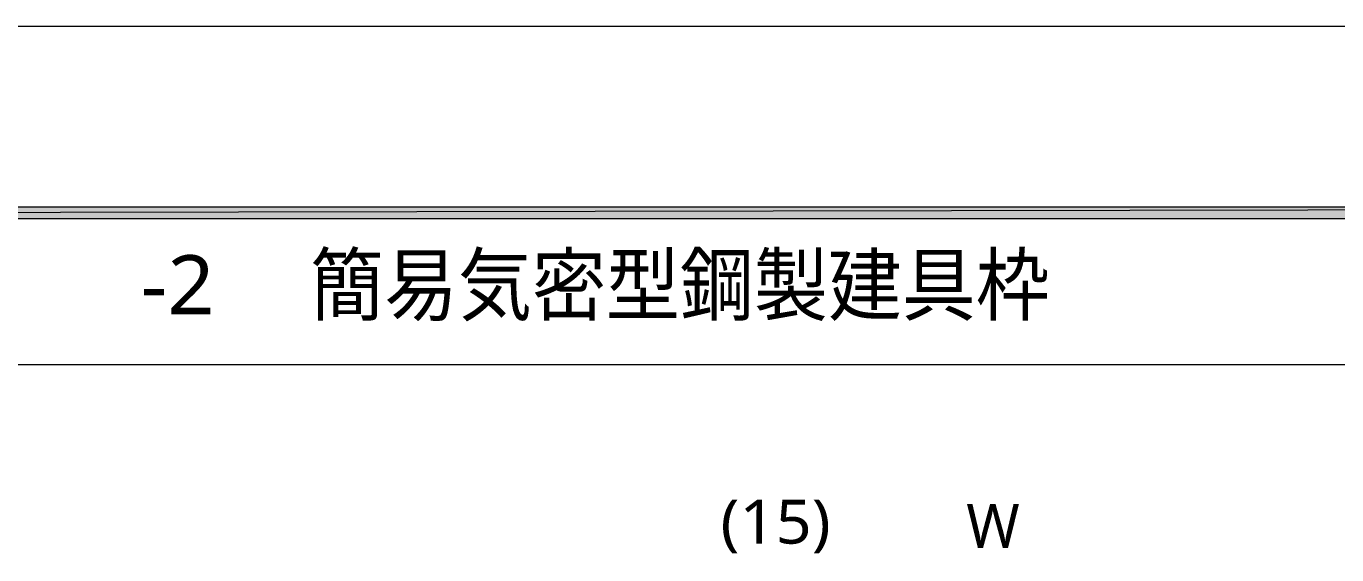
# Model space of a CAD drawing. Header units: millimetres. Extents: x 0 to 420, y 0 to 297.
# Drawn here: x 213.4 to 290.7, y 265.8 to 297 of the extents above; entities that cross this region are included whole.
import ezdxf
from ezdxf.enums import TextEntityAlignment as Align

# ---------------------------------------------------------------- set-up
doc = ezdxf.new("R2010")
doc.units = ezdxf.units.MM
doc.styles.add('kst32b', font='NotoSansJP-Variable.ttf')

msp = doc.modelspace()

# ---------------------------------------------------------------- hatches: boundary and pattern name
h = msp.add_hatch(color=7)
h.paths.add_polyline_path([(394.166, 285.623), (394.166, 286.321), (26.183, 285.623), (394.166, 285.623)])
h.paths.add_polyline_path([(394.166, 286.321), (26.183, 285.623), (26.183, 286.321), (394.166, 286.321)])

# ---------------------------------------------------------------- linework, layer by layer
at = {"lineweight": 13}
msp.add_lwpolyline([(0.191, 0), (0.191, 296.968), (420.158, 296.968), (420.158, 0)], close=True, dxfattribs=at)
at = {"lineweight": 0}
for points in [[(394.166, 285.623), (394.166, 286.321), (26.183, 285.623)], [(394.166, 286.321), (26.183, 285.623), (26.183, 286.321)]]:
    msp.add_lwpolyline(points, close=True, dxfattribs=at)
at = {"lineweight": 13}
msp.add_lwpolyline([(394.166, 276.987), (26.183, 276.987)], dxfattribs=at)

# ---------------------------------------------------------------- texts
at = {"style": 'kst32b'}
for s, height, p, p2 in [('簡易気密型鋼製建具枠', 3.4908, (230.166, 279.971), (273.801, 279.971)), ('-2', 3.4908, (220.176, 279.971), (224.539, 279.971)), ('(15)', 2.5989, (254.381, 266.446), (260.878, 266.446))]:
    msp.add_text(s, height=height, dxfattribs=at).set_placement(p, p2, align=Align.FIT)
msp.add_text('W', height=2.599, dxfattribs=at).set_placement((268.88, 266.192))

doc.saveas('drawing.dxf')
